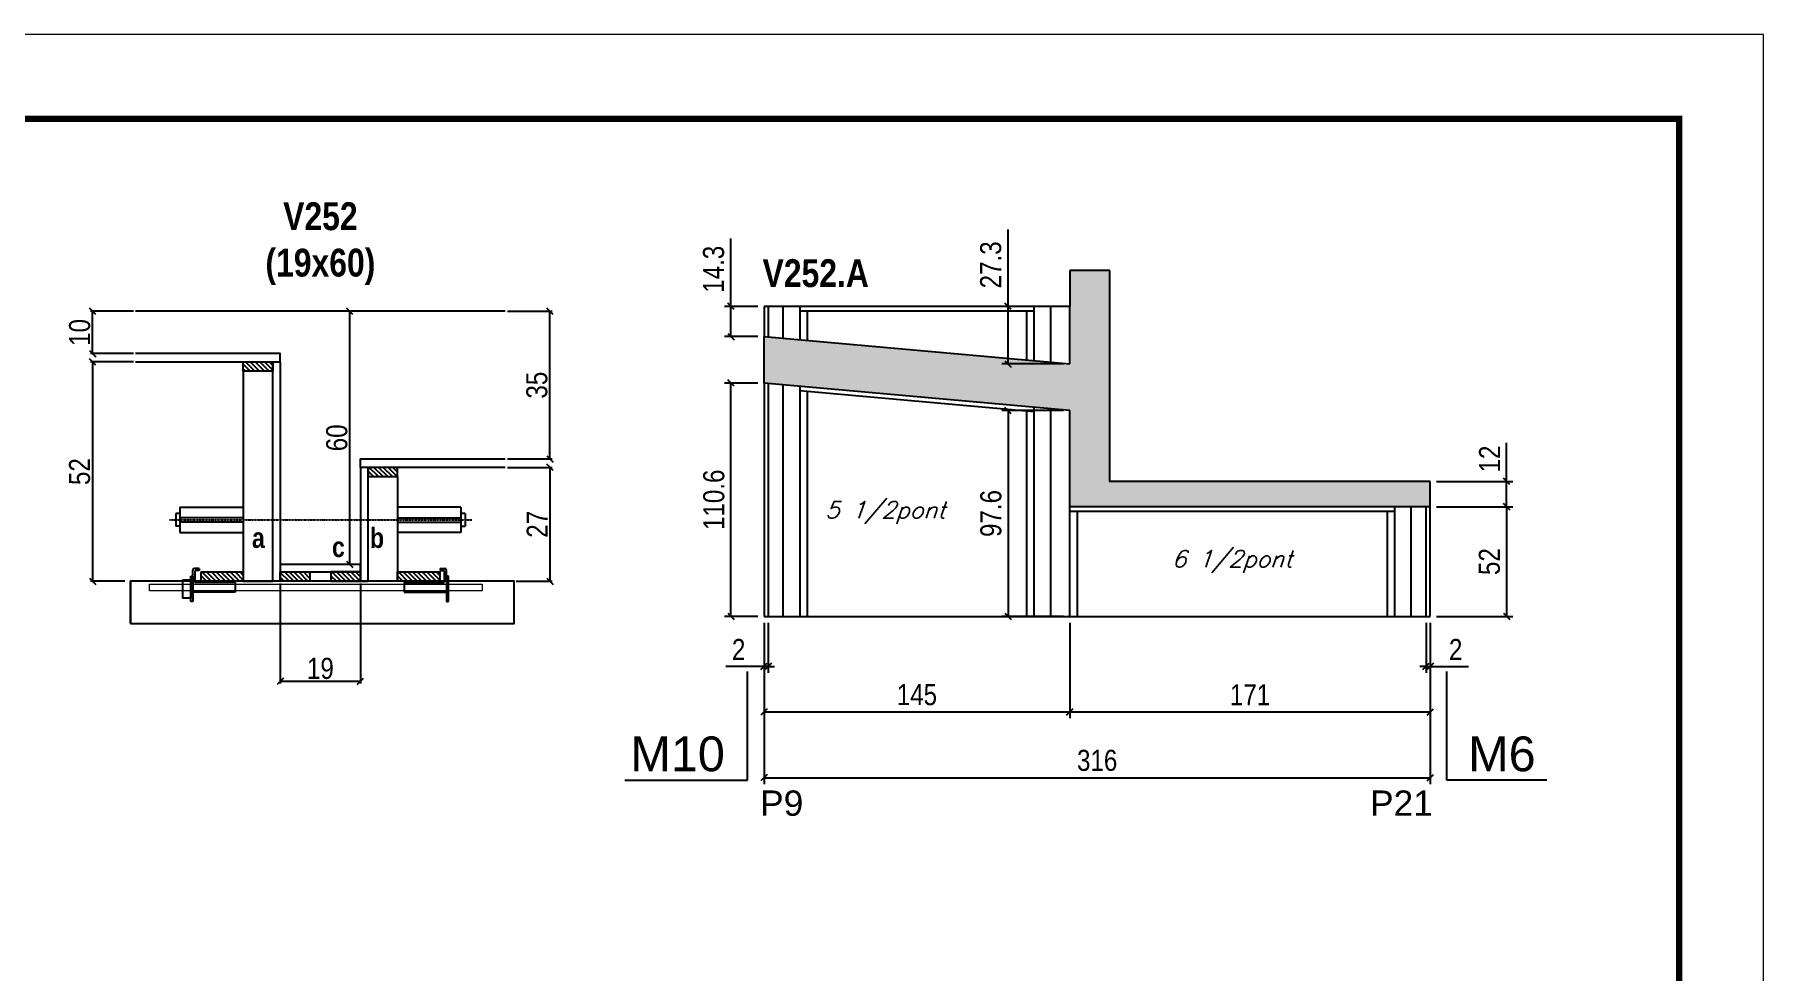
# Model space of a CAD drawing. Extents: x 3309 to 9590, y -2522 to 15424.
# Drawn here: x 7158 to 7978, y 9569 to 10014 of the extents above; entities that cross this region are included whole.
import ezdxf

# ---------------------------------------------------------------- set-up
doc = ezdxf.new("R2010")
doc.units = 0
doc.linetypes.add('DASHED', pattern=[0.75, 0.5, -0.25])
doc.linetypes.add('HIDDEN', pattern=[0.375, 0.25, -0.125])
for name, color, linetype in [('5', 5, 'Continuous'), ('barrote', 251, 'Continuous'), ('COTA', 241, 'Continuous'), ('detalhes', 4, 'Continuous'), ('NOMENCLATURA', 7, 'Continuous'), ('Painéis', 200, 'Continuous'), ('presilha', 1, 'Continuous'), ('SARR_2.2x10', 60, 'Continuous'), ('SARR_2.2x7', 40, 'Continuous'), ('SARR_3.5x7', 81, 'Continuous'), ('TENSOR', 3, 'Continuous'), ('texto', 7, 'Continuous')]:
    doc.layers.add(name, color=color, linetype=linetype)
for name, color, linetype, lineweight in [('CONCRETO', 251, 'Continuous', 25), ('Folhas', 255, 'Continuous', 9), ('SARRAFO DE PRESSAO', 251, 'DASHED', 9), ('SCO-___-LAJ', 2, 'Continuous', 0)]:
    doc.layers.add(name, color=color, linetype=linetype, lineweight=lineweight)
doc.styles.add('COTA TECNICA', font='techl___.ttf', dxfattribs={"height": 10})
doc.styles.add('COTA TECNICA 2X', font='techl___.ttf', dxfattribs={"height": 10})
doc.styles.add('Romans', font='romans.shx')
doc.styles.get("Standard").update_dxf_attribs({"font": 'arial.ttf'})
doc.styles.add('TECNICA', font='techb___.ttf', dxfattribs={"height": 10})
doc.dimstyles.new('PAINEL', dxfattribs={"dimtxt": 10, "dimasz": 3, "dimexe": 3, "dimexo": 3, "dimgap": 3, "dimtad": 1, "dimdec": 1, "dimzin": 12, "dimdsep": 46, "dimtxsty": 'COTA TECNICA', "dimblk1": 'OBLIQUE', "dimblk2": 'OBLIQUE', "dimsah": 1, "dimcen": 0.9, "dimclrd": 4, "dimclre": 4, "dimclrt": 240, "dimadec": 1, "dimazin": 3, "dimtfac": 1, "dimtdec": 1, "dimtmove": 0, "dimatfit": 3, "dimfxl": 1, "dimtolj": 1, "dimtzin": 12, "dimarcsym": 0})
doc.dimstyles.new('SECAO', dxfattribs={"dimscale": 0.333333, "dimtxt": 5, "dimasz": 9, "dimexe": 3, "dimexo": 3, "dimgap": 3, "dimtad": 1, "dimdec": 1, "dimlfac": 0.5, "dimzin": 12, "dimdsep": 46, "dimtxsty": 'COTA TECNICA 2X', "dimblk1": 'OBLIQUE', "dimblk2": 'OBLIQUE', "dimsah": 1, "dimcen": 0.9, "dimclrd": 4, "dimclre": 4, "dimclrt": 240, "dimadec": 1, "dimazin": 3, "dimtfac": 1, "dimtdec": 1, "dimtmove": 0, "dimatfit": 3, "dimfxl": 1, "dimtolj": 1, "dimtzin": 12, "dimarcsym": 0})
pattern_1 = [(135, (40509.9155, -113757.8474), (-1.122532015, -1.122532015), [])]

# ---------------------------------------------------------------- blocks, each defined once
blk = doc.blocks.new('9999999999')
at = {"layer": 'Folhas'}
blk.add_lwpolyline([(98138.98, 34190.21), (99623.98, 34190.21), (99623.98, 35240.21), (98138.98, 35240.21)], close=True, dxfattribs=at)
at = {"layer": 'Folhas', "color": 30, "const_width": 3}
blk.add_lwpolyline([(98213.98, 34230.21), (99583.98, 34230.21), (99583.98, 35200.21), (98213.98, 35200.21)], close=True, dxfattribs=at)
blk = doc.blocks.new('_Oblique')
at = {"color": 0, "linetype": 'ByBlock', "lineweight": -2}
blk.add_line((-0.5, -0.5), (0.5, 0.5), dxfattribs=at)
blk = doc.blocks.new('*D672')
at = {"layer": 'COTA', "color": 4, "lineweight": -2, "transparency": 16777216}
for p, q in [((7500.84, 9848.29), (7485.14, 9848.29)), ((7488.14, 9737.64), (7488.14, 9848.29)), ((7500.84, 9737.64), (7485.14, 9737.64))]:
    blk.add_line(p, q, dxfattribs=at)
at = {"layer": 'Defpoints', "color": 0, "transparency": 16777216}
for p in [(7488.14, 9848.29), (7503.84, 9848.29), (7503.84, 9737.64)]:
    blk.add_point(p, dxfattribs=at)
at = {"layer": 'COTA', "color": 4, "lineweight": -2, "transparency": 16777216, "xscale": 3, "yscale": 3, "zscale": 3}
for p, rotation in [((7488.14, 9848.29), 90), ((7488.14, 9737.64), 270)]:
    blk.add_blockref('_Oblique', p, dxfattribs=dict(at, rotation=rotation))
at = {"layer": 'COTA', "color": 240, "transparency": 16777216, "insert": (7480.04, 9792.96), "char_height": 10, "attachment_point": 5, "rotation": 90, "style": 'COTA TECNICA'}
blk.add_mtext('\\A1;110.6', dxfattribs=at)
blk = doc.blocks.new('*D676')
at = {"layer": 'COTA', "color": 4, "lineweight": -2, "transparency": 16777216}
for p, q in [((7503.84, 9734.64), (7503.84, 9689.38)), ((7648.84, 9734.64), (7648.84, 9689.38)), ((7503.84, 9692.38), (7648.84, 9692.38))]:
    blk.add_line(p, q, dxfattribs=at)
at = {"layer": 'Defpoints', "color": 0, "transparency": 16777216}
for p in [(7503.84, 9737.64), (7648.84, 9737.64), (7648.84, 9692.38)]:
    blk.add_point(p, dxfattribs=at)
at = {"layer": 'COTA', "color": 4, "lineweight": -2, "transparency": 16777216, "xscale": 3, "yscale": 3, "zscale": 3, "rotation": 180}
blk.add_blockref('_Oblique', (7503.84, 9692.38), dxfattribs=at)
at = {"layer": 'COTA', "color": 4, "lineweight": -2, "transparency": 16777216, "xscale": 3, "yscale": 3, "zscale": 3}
blk.add_blockref('_Oblique', (7648.84, 9692.38), dxfattribs=at)
at = {"layer": 'COTA', "color": 240, "transparency": 16777216, "insert": (7576.34, 9700.49), "char_height": 10, "attachment_point": 5, "style": 'COTA TECNICA'}
blk.add_mtext('\\A1;145', dxfattribs=at)
blk = doc.blocks.new('*D677')
at = {"layer": 'COTA', "color": 4, "lineweight": -2, "transparency": 16777216}
for p, q in [((7648.84, 9734.64), (7648.84, 9689.38)), ((7819.84, 9734.64), (7819.84, 9689.38)), ((7648.84, 9692.38), (7819.84, 9692.38))]:
    blk.add_line(p, q, dxfattribs=at)
at = {"layer": 'Defpoints', "color": 0, "transparency": 16777216}
for p in [(7648.84, 9737.64), (7819.84, 9737.64), (7819.84, 9692.38)]:
    blk.add_point(p, dxfattribs=at)
at = {"layer": 'COTA', "color": 4, "lineweight": -2, "transparency": 16777216, "xscale": 3, "yscale": 3, "zscale": 3, "rotation": 180}
blk.add_blockref('_Oblique', (7648.84, 9692.38), dxfattribs=at)
at = {"layer": 'COTA', "color": 4, "lineweight": -2, "transparency": 16777216, "xscale": 3, "yscale": 3, "zscale": 3}
blk.add_blockref('_Oblique', (7819.84, 9692.38), dxfattribs=at)
at = {"layer": 'COTA', "color": 240, "transparency": 16777216, "insert": (7734.34, 9700.45), "char_height": 10, "attachment_point": 5, "style": 'COTA TECNICA'}
blk.add_mtext('\\A1;171', dxfattribs=at)
blk = doc.blocks.new('*D678')
at = {"layer": 'COTA', "color": 4, "lineweight": -2, "transparency": 16777216}
for p, q in [((7503.84, 9734.64), (7503.84, 9710.96)), ((7505.84, 9734.64), (7505.84, 9710.96)), ((7503.84, 9713.96), (7485.72, 9713.96)), ((7505.84, 9713.96), (7503.84, 9713.96)), ((7505.84, 9713.96), (7508.84, 9713.96))]:
    blk.add_line(p, q, dxfattribs=at)
at = {"layer": 'Defpoints', "color": 0, "transparency": 16777216}
for p in [(7503.84, 9737.64), (7505.84, 9737.64), (7503.84, 9713.96)]:
    blk.add_point(p, dxfattribs=at)
at = {"layer": 'COTA', "color": 4, "lineweight": -2, "transparency": 16777216, "xscale": 3, "yscale": 3, "zscale": 3}
blk.add_blockref('_Oblique', (7503.84, 9713.96), dxfattribs=at)
at = {"layer": 'COTA', "color": 4, "lineweight": -2, "transparency": 16777216, "xscale": 3, "yscale": 3, "zscale": 3, "rotation": 180}
blk.add_blockref('_Oblique', (7505.84, 9713.96), dxfattribs=at)
at = {"layer": 'COTA', "color": 240, "transparency": 16777216, "insert": (7491.78, 9721.96), "char_height": 10, "attachment_point": 5, "style": 'COTA TECNICA'}
blk.add_mtext('\\A1;2', dxfattribs=at)
blk = doc.blocks.new('*D679')
at = {"layer": 'COTA', "color": 4, "lineweight": -2, "transparency": 16777216}
for p, q in [((7817.84, 9734.64), (7817.84, 9710.96)), ((7819.84, 9734.64), (7819.84, 9710.96)), ((7817.84, 9713.96), (7814.84, 9713.96)), ((7817.84, 9713.96), (7819.84, 9713.96)), ((7819.84, 9713.96), (7837.95, 9713.96))]:
    blk.add_line(p, q, dxfattribs=at)
at = {"layer": 'Defpoints', "color": 0, "transparency": 16777216}
for p in [(7817.84, 9737.64), (7819.84, 9737.64), (7819.84, 9713.96)]:
    blk.add_point(p, dxfattribs=at)
at = {"layer": 'COTA', "color": 4, "lineweight": -2, "transparency": 16777216, "xscale": 3, "yscale": 3, "zscale": 3}
blk.add_blockref('_Oblique', (7817.84, 9713.96), dxfattribs=at)
at = {"layer": 'COTA', "color": 4, "lineweight": -2, "transparency": 16777216, "xscale": 3, "yscale": 3, "zscale": 3, "rotation": 180}
blk.add_blockref('_Oblique', (7819.84, 9713.96), dxfattribs=at)
at = {"layer": 'COTA', "color": 240, "transparency": 16777216, "insert": (7831.89, 9721.96), "char_height": 10, "attachment_point": 5, "style": 'COTA TECNICA'}
blk.add_mtext('\\A1;2', dxfattribs=at)
blk = doc.blocks.new('*D689')
at = {"layer": 'COTA', "color": 4, "lineweight": -2, "transparency": 16777216}
for p, q in [((7503.84, 9734.64), (7503.84, 9658.1)), ((7819.84, 9734.64), (7819.84, 9658.1)), ((7503.84, 9661.1), (7819.84, 9661.1))]:
    blk.add_line(p, q, dxfattribs=at)
at = {"layer": 'Defpoints', "color": 0, "transparency": 16777216}
for p in [(7503.84, 9737.64), (7819.84, 9737.64), (7819.84, 9661.1)]:
    blk.add_point(p, dxfattribs=at)
at = {"layer": 'COTA', "color": 4, "lineweight": -2, "transparency": 16777216, "xscale": 3, "yscale": 3, "zscale": 3, "rotation": 180}
blk.add_blockref('_Oblique', (7503.84, 9661.1), dxfattribs=at)
at = {"layer": 'COTA', "color": 4, "lineweight": -2, "transparency": 16777216, "xscale": 3, "yscale": 3, "zscale": 3}
blk.add_blockref('_Oblique', (7819.84, 9661.1), dxfattribs=at)
at = {"layer": 'COTA', "color": 240, "transparency": 16777216, "insert": (7661.84, 9669.32), "char_height": 10, "attachment_point": 5, "style": 'COTA TECNICA'}
blk.add_mtext('\\A1;316', dxfattribs=at)
blk = doc.blocks.new('*D691')
at = {"layer": 'COTA', "color": 4, "lineweight": -2, "transparency": 16777216}
for p, q in [((7645.84, 9835.27), (7616.6, 9835.27)), ((7619.6, 9835.27), (7619.6, 9737.64)), ((7645.84, 9737.64), (7616.6, 9737.64))]:
    blk.add_line(p, q, dxfattribs=at)
at = {"layer": 'Defpoints', "color": 0, "transparency": 16777216}
for p in [(7648.84, 9835.27), (7619.6, 9737.64), (7648.84, 9737.64)]:
    blk.add_point(p, dxfattribs=at)
at = {"layer": 'COTA', "color": 4, "lineweight": -2, "transparency": 16777216, "xscale": 3, "yscale": 3, "zscale": 3}
for p, rotation in [((7619.6, 9835.27), 90), ((7619.6, 9737.64), 270)]:
    blk.add_blockref('_Oblique', p, dxfattribs=dict(at, rotation=rotation))
at = {"layer": 'COTA', "color": 240, "transparency": 16777216, "insert": (7611.47, 9786.46), "char_height": 10, "attachment_point": 5, "rotation": 90, "style": 'COTA TECNICA'}
blk.add_mtext('\\A1;97.6', dxfattribs=at)
blk = doc.blocks.new('*D692')
at = {"layer": 'COTA', "color": 4, "lineweight": -2, "transparency": 16777216}
for p, q in [((7619.6, 9884.64), (7619.6, 9921.05)), ((7645.84, 9884.64), (7616.6, 9884.64)), ((7619.6, 9857.36), (7619.6, 9884.64)), ((7645.84, 9857.36), (7616.6, 9857.36))]:
    blk.add_line(p, q, dxfattribs=at)
at = {"layer": 'Defpoints', "color": 0, "transparency": 16777216}
for p in [(7619.6, 9884.64), (7648.84, 9884.64), (7648.84, 9857.36)]:
    blk.add_point(p, dxfattribs=at)
at = {"layer": 'COTA', "color": 4, "lineweight": -2, "transparency": 16777216, "xscale": 3, "yscale": 3, "zscale": 3}
for p, rotation in [((7619.6, 9884.64), 90), ((7619.6, 9857.36), 270)]:
    blk.add_blockref('_Oblique', p, dxfattribs=dict(at, rotation=rotation))
at = {"layer": 'COTA', "color": 240, "transparency": 16777216, "insert": (7611.39, 9904.35), "char_height": 10, "attachment_point": 5, "rotation": 90, "style": 'COTA TECNICA'}
blk.add_mtext('\\A1;27.3', dxfattribs=at)
blk = doc.blocks.new('*D693')
at = {"layer": 'COTA', "color": 4, "lineweight": -2, "transparency": 16777216}
for p, q in [((7274.38, 9753.32), (7274.38, 9705.85)), ((7312.38, 9753.32), (7312.38, 9705.85)), ((7312.38, 9706.85), (7274.38, 9706.85))]:
    blk.add_line(p, q, dxfattribs=at)
at = {"layer": 'Defpoints', "color": 0, "transparency": 16777216}
for p in [(7274.38, 9754.32), (7312.38, 9754.32), (7274.38, 9706.85)]:
    blk.add_point(p, dxfattribs=at)
at = {"layer": 'COTA', "color": 4, "lineweight": -2, "transparency": 16777216, "xscale": 3, "yscale": 3, "zscale": 3, "rotation": 180}
blk.add_blockref('_Oblique', (7274.38, 9706.85), dxfattribs=at)
at = {"layer": 'COTA', "color": 4, "lineweight": -2, "transparency": 16777216, "xscale": 3, "yscale": 3, "zscale": 3}
blk.add_blockref('_Oblique', (7312.38, 9706.85), dxfattribs=at)
at = {"layer": 'COTA', "color": 240, "transparency": 16777216, "insert": (7293.38, 9712.94), "char_height": 10, "attachment_point": 5, "style": 'COTA TECNICA 2X'}
blk.add_mtext('\\A1;19', dxfattribs=at)
blk = doc.blocks.new('PRESILHA METÁLICA 1')
at = {"layer": 'presilha'}
for p, q in [((0, 13), (6, 13)), ((0, 13), (0, 0)), ((6, 15.5), (7.5, 15.5)), ((6, -2.5), (6, 15.5)), ((6, 13), (6, 0)), ((7.5, 10.6), (7.5, 19.9)), ((7.5, 15.5), (7.5, -2.5)), ((12, 21), (8.6, 21)), ((9, 11.6), (9, 18.9)), ((12, 19.5), (9.6, 19.5)), ((12, 21), (12, 19.5)), ((6, 0), (0, 0)), ((37.5, 4.1), (7.5, 4.1)), ((37.5, 11), (9.6, 11)), ((37.5, 11), (37.5, 4.1)), ((7.5, -2.5), (6, -2.5))]:
    blk.add_line(p, q, dxfattribs=at)
for centre, radius, start, end in [((8.6, 19.9), 1.14, 90, 180), ((9.6, 18.9), 0.57, 90, 180), ((9.6, 11.6), 0.57, 180, 270)]:
    blk.add_arc(centre, radius, start, end, dxfattribs=at)
blk = doc.blocks.new('PRESILHA METÁLICA 2')
at = {"layer": 'presilha'}
for p, q in [((-30.8, 13.5), (-30.8, 6.6)), ((-30.8, 13.5), (-2.8, 13.5)), ((-5.2, 23.5), (-5.2, 22)), ((-5.2, 23.5), (-1.9, 23.5)), ((-5.2, 22), (-2.8, 22)), ((-2.2, 14.1), (-2.2, 21.4)), ((0.8, 18), (-0.8, 18)), ((-0.8, 18), (-0.8, 0)), ((-0.8, 14.6), (-0.8, 22.4)), ((0.8, 0), (0.8, 18)), ((-30.8, 6.6), (-0.8, 6.6)), ((-0.8, 0), (0.8, 0))]:
    blk.add_line(p, q, dxfattribs=at)
for centre, radius, start, end in [((-2.8, 21.4), 0.57, 0, 90), ((-2.8, 14.1), 0.57, 270, 0), ((-1.9, 22.4), 1.14, 0, 90)]:
    blk.add_arc(centre, radius, start, end, dxfattribs=at)
blk = doc.blocks.new('*D694')
at = {"layer": 'COTA', "color": 4, "lineweight": -2, "transparency": 16777216}
for p, q in [((7204.68, 9858.32), (7184.33, 9858.32)), ((7185.33, 9858.32), (7185.33, 9754.32)), ((7200.56, 9754.32), (7184.33, 9754.32))]:
    blk.add_line(p, q, dxfattribs=at)
at = {"layer": 'Defpoints', "color": 0, "transparency": 16777216}
for p in [(7205.68, 9858.32), (7185.33, 9754.32), (7201.56, 9754.32)]:
    blk.add_point(p, dxfattribs=at)
at = {"layer": 'COTA', "color": 4, "lineweight": -2, "transparency": 16777216, "xscale": 3, "yscale": 3, "zscale": 3}
for p, rotation in [((7185.33, 9858.32), 90), ((7185.33, 9754.32), 270)]:
    blk.add_blockref('_Oblique', p, dxfattribs=dict(at, rotation=rotation))
at = {"layer": 'COTA', "color": 240, "transparency": 16777216, "insert": (7179.22, 9806.32), "char_height": 10, "attachment_point": 5, "rotation": 90, "style": 'COTA TECNICA 2X'}
blk.add_mtext('\\A1;52', dxfattribs=at)
blk = doc.blocks.new('*D695')
at = {"layer": 'COTA', "color": 4, "lineweight": -2, "transparency": 16777216}
for p, q in [((7382.08, 9808.32), (7403.29, 9808.32)), ((7402.29, 9808.32), (7402.29, 9754.32)), ((7386.19, 9754.32), (7403.29, 9754.32))]:
    blk.add_line(p, q, dxfattribs=at)
at = {"layer": 'Defpoints', "color": 0, "transparency": 16777216}
for p in [(7381.08, 9808.32), (7385.19, 9754.32), (7402.29, 9754.32)]:
    blk.add_point(p, dxfattribs=at)
at = {"layer": 'COTA', "color": 4, "lineweight": -2, "transparency": 16777216, "xscale": 3, "yscale": 3, "zscale": 3}
for p, rotation in [((7402.29, 9808.32), 90), ((7402.29, 9754.32), 270)]:
    blk.add_blockref('_Oblique', p, dxfattribs=dict(at, rotation=rotation))
at = {"layer": 'COTA', "color": 240, "transparency": 16777216, "insert": (7396.22, 9781.32), "char_height": 10, "attachment_point": 5, "rotation": 90, "style": 'COTA TECNICA 2X'}
blk.add_mtext('\\A1;27', dxfattribs=at)
blk = doc.blocks.new('*D696')
at = {"layer": 'COTA', "color": 4, "lineweight": -2, "transparency": 16777216}
for p, q in [((7311.38, 9882.32), (7306.3, 9882.32)), ((7307.3, 9762.32), (7307.3, 9882.32)), ((7311.38, 9762.32), (7306.3, 9762.32))]:
    blk.add_line(p, q, dxfattribs=at)
at = {"layer": 'Defpoints', "color": 0, "transparency": 16777216}
for p in [(7307.3, 9882.32), (7312.38, 9882.32), (7312.38, 9762.32)]:
    blk.add_point(p, dxfattribs=at)
at = {"layer": 'COTA', "color": 4, "lineweight": -2, "transparency": 16777216, "xscale": 3, "yscale": 3, "zscale": 3}
for p, rotation in [((7307.3, 9882.32), 90), ((7307.3, 9762.32), 270)]:
    blk.add_blockref('_Oblique', p, dxfattribs=dict(at, rotation=rotation))
at = {"layer": 'COTA', "color": 240, "transparency": 16777216, "insert": (7301.2, 9822.32), "char_height": 10, "attachment_point": 5, "rotation": 90, "style": 'COTA TECNICA 2X'}
blk.add_mtext('\\A1;60', dxfattribs=at)
blk = doc.blocks.new('*D697')
at = {"layer": 'COTA', "color": 4, "lineweight": -2, "transparency": 16777216}
for p, q in [((7382.08, 9882.32), (7403.29, 9882.32)), ((7402.29, 9812.32), (7402.29, 9882.32)), ((7382.08, 9812.32), (7403.29, 9812.32))]:
    blk.add_line(p, q, dxfattribs=at)
at = {"layer": 'Defpoints', "color": 0, "transparency": 16777216}
for p in [(7381.08, 9882.32), (7402.29, 9882.32), (7381.08, 9812.32)]:
    blk.add_point(p, dxfattribs=at)
at = {"layer": 'COTA', "color": 4, "lineweight": -2, "transparency": 16777216, "xscale": 3, "yscale": 3, "zscale": 3}
for p, rotation in [((7402.29, 9882.32), 90), ((7402.29, 9812.32), 270)]:
    blk.add_blockref('_Oblique', p, dxfattribs=dict(at, rotation=rotation))
at = {"layer": 'COTA', "color": 240, "transparency": 16777216, "insert": (7396.08, 9847.32), "char_height": 10, "attachment_point": 5, "rotation": 90, "style": 'COTA TECNICA 2X'}
blk.add_mtext('\\A1;35', dxfattribs=at)
blk = doc.blocks.new('*D698')
at = {"layer": 'COTA', "color": 4, "lineweight": -2, "transparency": 16777216}
for p, q in [((7204.68, 9882.32), (7184.33, 9882.32)), ((7185.33, 9862.32), (7185.33, 9882.32)), ((7204.68, 9862.32), (7184.33, 9862.32))]:
    blk.add_line(p, q, dxfattribs=at)
at = {"layer": 'Defpoints', "color": 0, "transparency": 16777216}
for p in [(7185.33, 9882.32), (7205.68, 9882.32), (7205.68, 9862.32)]:
    blk.add_point(p, dxfattribs=at)
at = {"layer": 'COTA', "color": 4, "lineweight": -2, "transparency": 16777216, "xscale": 3, "yscale": 3, "zscale": 3}
for p, rotation in [((7185.33, 9882.32), 90), ((7185.33, 9862.32), 270)]:
    blk.add_blockref('_Oblique', p, dxfattribs=dict(at, rotation=rotation))
at = {"layer": 'COTA', "color": 240, "transparency": 16777216, "insert": (7179.23, 9872.32), "char_height": 10, "attachment_point": 5, "rotation": 90, "style": 'COTA TECNICA 2X'}
blk.add_mtext('\\A1;10', dxfattribs=at)
blk = doc.blocks.new('*D1125')
at = {"layer": 'COTA', "color": 4, "lineweight": -2, "transparency": 16777216}
for p, q in [((7488.14, 9884.64), (7488.14, 9916.89)), ((7500.84, 9884.64), (7485.14, 9884.64)), ((7488.14, 9870.37), (7488.14, 9884.64)), ((7500.84, 9870.37), (7485.14, 9870.37))]:
    blk.add_line(p, q, dxfattribs=at)
at = {"layer": 'Defpoints', "color": 0, "transparency": 16777216}
for p in [(7488.14, 9884.64), (7503.84, 9884.64), (7503.84, 9870.37)]:
    blk.add_point(p, dxfattribs=at)
at = {"layer": 'COTA', "color": 4, "lineweight": -2, "transparency": 16777216, "xscale": 3, "yscale": 3, "zscale": 3}
for p, rotation in [((7488.14, 9884.64), 90), ((7488.14, 9870.37), 270)]:
    blk.add_blockref('_Oblique', p, dxfattribs=dict(at, rotation=rotation))
at = {"layer": 'COTA', "color": 240, "transparency": 16777216, "insert": (7479.92, 9902.26), "char_height": 10, "attachment_point": 5, "rotation": 90, "style": 'COTA TECNICA'}
blk.add_mtext('\\A1;14.3', dxfattribs=at)
blk = doc.blocks.new('*D1126')
at = {"layer": 'COTA', "color": 4, "lineweight": -2, "transparency": 16777216}
for p, q in [((7822.84, 9789.64), (7859.04, 9789.64)), ((7856.04, 9789.64), (7856.04, 9737.64)), ((7822.84, 9737.64), (7859.04, 9737.64))]:
    blk.add_line(p, q, dxfattribs=at)
at = {"layer": 'Defpoints', "color": 0, "transparency": 16777216}
for p in [(7819.84, 9789.64), (7819.84, 9737.64), (7856.04, 9737.64)]:
    blk.add_point(p, dxfattribs=at)
at = {"layer": 'COTA', "color": 4, "lineweight": -2, "transparency": 16777216, "xscale": 3, "yscale": 3, "zscale": 3}
for p, rotation in [((7856.04, 9789.64), 90), ((7856.04, 9737.64), 270)]:
    blk.add_blockref('_Oblique', p, dxfattribs=dict(at, rotation=rotation))
at = {"layer": 'COTA', "color": 240, "transparency": 16777216, "insert": (7847.93, 9763.64), "char_height": 10, "attachment_point": 5, "rotation": 90, "style": 'COTA TECNICA'}
blk.add_mtext('\\A1;52', dxfattribs=at)
blk = doc.blocks.new('*D1127')
at = {"layer": 'COTA', "color": 4, "lineweight": -2, "transparency": 16777216}
for p, q in [((7856.04, 9801.64), (7856.04, 9819.95)), ((7822.84, 9801.64), (7859.04, 9801.64)), ((7856.04, 9789.64), (7856.04, 9801.64)), ((7822.84, 9789.64), (7859.04, 9789.64))]:
    blk.add_line(p, q, dxfattribs=at)
at = {"layer": 'Defpoints', "color": 0, "transparency": 16777216}
for p in [(7819.84, 9801.64), (7856.04, 9801.64), (7819.84, 9789.64)]:
    blk.add_point(p, dxfattribs=at)
at = {"layer": 'COTA', "color": 4, "lineweight": -2, "transparency": 16777216, "xscale": 3, "yscale": 3, "zscale": 3}
for p, rotation in [((7856.04, 9801.64), 90), ((7856.04, 9789.64), 270)]:
    blk.add_blockref('_Oblique', p, dxfattribs=dict(at, rotation=rotation))
at = {"layer": 'COTA', "color": 240, "transparency": 16777216, "insert": (7847.98, 9812.3), "char_height": 10, "attachment_point": 5, "rotation": 90, "style": 'COTA TECNICA'}
blk.add_mtext('\\A1;12', dxfattribs=at)

msp = doc.modelspace()

# ---------------------------------------------------------------- hatches: boundary and pattern name
at = {"layer": 'COTA'}
h = msp.add_hatch(dxfattribs=at)
h.set_pattern_fill('AR-CONC', color=256, scale=0.03)
h.set_pattern_definition([(50, (224.0527, 1298.376), (5.46554, -0.4781726), [0.5715, -6.2865]), (355, (224.0527, 1298.376), (-1.0573026, 5.7317054), [0.4572, -5.0292175]), (100.451445, (224.508, 1298.336), (4.4082374, 5.2535326), [0.4857003, -5.3427073]), (46.1842, (224.053, 1299.9), (8.1323712, -1.26127), [0.85725, -9.42975]), (96.63556, (224.73, 1299.795), (7.122124, 7.422784), [0.7285507, -8.014068]), (351.18415, (224.053, 1299.9), (7.122124, 7.422784), [0.685799, -7.543792]), (21, (224.8147, 1299.519), (4.5484317, -3.067956), [0.5715, -6.2865]), (326, (224.8147, 1299.519), (1.8540609, 5.525639), [0.4572, -5.0292]), (71.451445, (225.1937, 1299.2633), (6.4024926, 2.457683), [0.4857003, -5.342698]), (37.5, (224.0527, 1298.376), (0.0926581, 2.53665117), [0, -4.96824, 0, -5.1054, 0, -5.04825]), (7.5, (224.0527, 1298.376), (2.0045899, 3.00541724), [0, -2.91084, 0, -4.85394, 0, -1.92405]), (327.5, (222.3534, 1298.376), (4.06771786, -0.17186232), [0, -1.905, 0, -5.9436, 0, -7.8867]), (317.5, (221.5914, 1298.376), (4.4438754, 0.7627947), [0, -2.4765, 0, -3.94716, 0, -5.6007])])
h.paths.add_polyline_path([(7667.84, 9901.64), (7648.84, 9901.64), (7648.84, 9884.64), (7648.84, 9857.36), (7503.84, 9870.37), (7503.84, 9848.29), (7648.84, 9835.27), (7648.84, 9789.64), (7819.84, 9789.64), (7819.84, 9801.64), (7667.84, 9801.64)])
at = {"layer": 'SARR_2.2x10'}
h = msp.add_hatch(dxfattribs=at)
h.set_pattern_fill('ANSI31', color=256, scale=0.5, angle=90)
h.set_pattern_definition([(135, (40430.3155, -113757.8474), (-1.122532015, -1.122532015), [])])
h.paths.add_polyline_path([(7236.78, 9758.72), (7236.78, 9754.32), (7256.78, 9754.32), (7256.78, 9758.72)])
h = msp.add_hatch(dxfattribs=at)
h.set_pattern_fill('ANSI31', color=256, scale=0.5, angle=90)
h.set_pattern_definition([(135, (40523.5155, -113757.8474), (-1.122532015, -1.122532015), [])])
h.paths.add_polyline_path([(7329.98, 9758.72), (7329.98, 9754.32), (7349.98, 9754.32), (7349.98, 9758.72)])
at = {"layer": 'SARR_2.2x7'}
h = msp.add_hatch(dxfattribs=at)
h.set_pattern_fill('ANSI31', color=256, scale=0.5, angle=90)
h.set_pattern_definition([(135, (40444.3155, -113658.2474), (-1.122532015, -1.122532015), [])])
h.paths.add_polyline_path([(7270.78, 9858.32), (7270.78, 9853.92), (7256.78, 9853.92), (7256.78, 9858.32)])
h = msp.add_hatch(dxfattribs=at)
h.set_pattern_fill('ANSI31', color=256, scale=0.5, angle=90)
h.set_pattern_definition([(135, (40424.3155, -113708.2474), (-1.122532015, -1.122532015), [])])
h.paths.add_polyline_path([(7315.98, 9808.32), (7315.98, 9803.92), (7329.98, 9803.92), (7329.98, 9808.32)])
h = msp.add_hatch(dxfattribs=at)
h.set_pattern_fill('ANSI31', color=256, scale=0.5, angle=90)
h.set_pattern_definition(pattern_1)
h.paths.add_polyline_path([(7288.38, 9754.32), (7288.38, 9758.72), (7274.38, 9758.72), (7274.38, 9754.32)])
h = msp.add_hatch(dxfattribs=at)
h.set_pattern_fill('ANSI31', color=256, scale=0.5, angle=90)
h.set_pattern_definition(pattern_1)
h.paths.add_polyline_path([(7298.38, 9758.72), (7298.38, 9754.32), (7312.38, 9754.32), (7312.38, 9758.72)])

# ---------------------------------------------------------------- linework, layer by layer
at = {"ltscale": 3}
for p, q in [((7224.78, 9786.39), (7224.78, 9780.39)), ((7226.78, 9786.39), (7224.78, 9786.39)), ((7226.78, 9789.39), (7226.78, 9777.39)), ((7226.78, 9789.39), (7256.78, 9789.39)), ((7256.78, 9784.39), (7226.78, 9784.39)), ((7359.98, 9789.39), (7329.98, 9789.39)), ((7329.98, 9784.39), (7359.98, 9784.39)), ((7359.98, 9789.39), (7359.98, 9777.39)), ((7361.98, 9786.39), (7359.98, 9786.39)), ((7361.98, 9786.39), (7361.98, 9780.39)), ((7226.78, 9780.39), (7224.78, 9780.39)), ((7256.78, 9782.39), (7226.78, 9782.39)), ((7226.78, 9777.39), (7256.78, 9777.39)), ((7329.98, 9782.39), (7359.98, 9782.39)), ((7359.98, 9777.39), (7329.98, 9777.39)), ((7359.98, 9780.39), (7361.98, 9780.39))]:
    msp.add_line(p, q, dxfattribs=at)
at = {"layer": 'barrote'}
msp.add_lwpolyline([(7203.32, 9734.32), (7385.24, 9734.32), (7385.24, 9754.32), (7203.32, 9754.32)], close=True, dxfattribs=at)
at = {"layer": 'CONCRETO', "linetype": 'Continuous'}
msp.add_line((7381.08, 9882.32), (7205.68, 9882.32), dxfattribs=at)
at = {"layer": 'COTA'}
for p, q in [((7667.84, 9901.64), (7648.84, 9901.64)), ((7648.84, 9901.64), (7648.84, 9884.64)), ((7503.84, 9848.29), (7503.84, 9870.37)), ((7819.84, 9789.64), (7819.84, 9801.64))]:
    msp.add_line(p, q, dxfattribs=at)
msp.add_lwpolyline([(7819.84, 9801.64), (7667.84, 9801.64), (7667.84, 9901.64)], dxfattribs=at)
at = {"layer": 'detalhes', "color": 250}
msp.add_line((7203.32, 9734.32), (7203.32, 9754.32), dxfattribs=at)
at = {"layer": 'NOMENCLATURA', "linetype": 'Continuous'}
for p, q in [((7495.92, 9660.01), (7495.92, 9711.45)), ((7827.75, 9660.01), (7827.75, 9711.45)), ((7437.84, 9660.01), (7495.92, 9660.01)), ((7875.21, 9660.01), (7827.75, 9660.01))]:
    msp.add_line(p, q, dxfattribs=at)
at = {"layer": 'Painéis', "linetype": 'ByBlock'}
for p, q in [((7503.84, 9884.64), (7503.84, 9870.37)), ((7648.84, 9884.64), (7503.84, 9884.64)), ((7505.84, 9884.64), (7505.84, 9870.19)), ((7648.84, 9857.36), (7648.84, 9884.64)), ((7503.84, 9870.37), (7648.84, 9857.36)), ((7503.84, 9848.29), (7503.84, 9737.64)), ((7648.84, 9835.27), (7503.84, 9848.29)), ((7505.84, 9848.11), (7505.84, 9737.64)), ((7648.84, 9737.64), (7648.84, 9835.27)), ((7819.84, 9789.64), (7648.84, 9789.64)), ((7817.84, 9737.64), (7817.84, 9789.64)), ((7819.84, 9737.64), (7819.84, 9789.64)), ((7503.84, 9737.64), (7648.84, 9737.64)), ((7648.84, 9737.64), (7819.84, 9737.64))]:
    msp.add_line(p, q, dxfattribs=at)
at = {"layer": 'Painéis', "linetype": 'Continuous', "elevation": 0}
for points in [[(7205.68, 9858.32), (7274.38, 9858.32), (7274.38, 9862.32), (7205.68, 9862.32)], [(7381.08, 9808.32), (7312.38, 9808.32), (7312.38, 9812.32), (7381.08, 9812.32)]]:
    msp.add_lwpolyline(points, dxfattribs=at)
at = {"layer": 'Painéis', "linetype": 'Continuous'}
for points in [[(7270.78, 9754.32), (7270.78, 9858.32), (7274.38, 9858.32), (7274.38, 9754.32)], [(7315.98, 9754.32), (7315.98, 9808.32), (7312.38, 9808.32), (7312.38, 9754.32)], [(7312.38, 9762.32), (7274.38, 9762.32), (7274.38, 9758.72), (7312.38, 9758.72)]]:
    msp.add_lwpolyline(points, close=True, dxfattribs=at)
at = {"layer": 'SARR_2.2x10'}
for points in [[(7236.78, 9758.72), (7256.78, 9758.72), (7256.78, 9754.32), (7236.78, 9754.32)], [(7329.98, 9758.72), (7349.98, 9758.72), (7349.98, 9754.32), (7329.98, 9754.32)]]:
    msp.add_lwpolyline(points, close=True, dxfattribs=at)
at = {"layer": 'SARR_2.2x7', "linetype": 'Continuous'}
for p, q in [((7512.84, 9869.57), (7512.84, 9884.64)), ((7631.84, 9882.44), (7520.84, 9882.44)), ((7639.84, 9858.17), (7639.84, 9884.64)), ((7512.84, 9737.64), (7512.84, 9847.48)), ((7631.84, 9834.59), (7520.84, 9844.55)), ((7639.84, 9737.64), (7639.84, 9836.08)), ((7802.84, 9787.44), (7648.84, 9787.44)), ((7810.84, 9737.64), (7810.84, 9789.64))]:
    msp.add_line(p, q, dxfattribs=at)
at = {"layer": 'SARR_2.2x7', "elevation": 0}
for points in [[(7256.78, 9858.32), (7270.78, 9858.32), (7270.78, 9853.92), (7256.78, 9853.92)], [(7329.98, 9808.32), (7315.98, 9808.32), (7315.98, 9803.92), (7329.98, 9803.92)]]:
    msp.add_lwpolyline(points, close=True, dxfattribs=at)
at = {"layer": 'SARR_2.2x7'}
for points in [[(7274.38, 9758.72), (7288.38, 9758.72), (7288.38, 9754.32), (7274.38, 9754.32)], [(7312.38, 9758.72), (7298.38, 9758.72), (7298.38, 9754.32), (7312.38, 9754.32)]]:
    msp.add_lwpolyline(points, close=True, dxfattribs=at)
at = {"layer": 'SARR_3.5x7'}
for p, q in [((7520.84, 9884.64), (7520.84, 9868.85)), ((7524.34, 9882.44), (7524.34, 9868.53)), ((7628.34, 9882.44), (7628.34, 9859.2)), ((7631.84, 9884.64), (7631.84, 9858.89)), ((7520.84, 9846.76), (7520.84, 9737.64)), ((7524.34, 9844.24), (7524.34, 9737.64)), ((7628.34, 9834.91), (7628.34, 9737.64)), ((7631.84, 9836.8), (7631.84, 9737.64)), ((7652.34, 9787.44), (7652.34, 9737.64)), ((7799.34, 9787.44), (7799.34, 9737.64)), ((7802.84, 9789.64), (7802.84, 9737.64))]:
    msp.add_line(p, q, dxfattribs=at)
for points in [[(7270.78, 9853.92), (7256.78, 9853.92), (7256.78, 9754.32), (7270.78, 9754.32)], [(7315.98, 9803.92), (7329.98, 9803.92), (7329.98, 9754.32), (7315.98, 9754.32)]]:
    msp.add_lwpolyline(points, close=True, dxfattribs=at)
at = {"layer": 'SCO-___-LAJ', "color": 1}
msp.add_lwpolyline([(7212.32, 9752.99), (7370.16, 9752.99), (7370.16, 9749.79), (7212.32, 9749.79)], close=True, dxfattribs=at)
at = {"layer": 'TENSOR', "linetype": 'HIDDEN', "ltscale": 0.5}
msp.add_line((7221.78, 9783.39), (7365.28, 9783.39), dxfattribs=at)

# ---------------------------------------------------------------- block references
at = {"layer": 'presilha', "xscale": 0.6666666666666666, "yscale": 0.6666666666666666, "zscale": 0.6666666666666666}
for name, p in [('PRESILHA METÁLICA 1', (7227.91, 9746.36)), ('PRESILHA METÁLICA 2', (7353.66, 9744.69))]:
    msp.add_blockref(name, p, dxfattribs=at)
at = {"layer": 'SARRAFO DE PRESSAO', "color": 6, "linetype": 'ByBlock'}
msp.add_blockref('9999999999', (-91646.11, -25226.65), dxfattribs=at)

# ---------------------------------------------------------------- texts
at = {"layer": '5', "linetype": 'Continuous'}
for s, p in [('P9', (7501.95, 9643.09)), ('P21', (7791.25, 9643.09))]:
    msp.add_text(s, height=12, rotation=359.99996, dxfattribs=at).set_placement(p)
at = {"layer": 'detalhes', "style": 'TECNICA'}
for s, p in [('a', (7260.9, 9770.12)), ('b', (7316.88, 9770.11)), ('c', (7298.87, 9765.79))]:
    msp.add_text(s, height=9.6, dxfattribs=at).set_placement(p)
at = {"layer": 'NOMENCLATURA', "style": 'TECNICA'}
msp.add_text('V252.A', height=13.2, dxfattribs=at).set_placement((7503.12, 9893.83))
at = {"layer": 'NOMENCLATURA', "linetype": 'Continuous'}
for s, p in [('M10', (7440.41, 9664.21)), ('M6', (7837.82, 9664.21))]:
    msp.add_text(s, height=16.5, dxfattribs=at).set_placement(p)
at = {"layer": 'NOMENCLATURA', "insert": (7293.38, 9934.02), "char_height": 13.2, "attachment_point": 2, "style": 'TECNICA'}
msp.add_mtext_dynamic_manual_height_columns('V252\\P(19x60)', width=300.2766, gutter_width=1, heights=[0], dxfattribs=at)
at = {"layer": 'texto', "color": 2, "char_height": 8, "attachment_point": 5, "style": 'Romans'}
for s, insert in [('{\\Q19;\\C256;5 1/2pont}', (7561.32, 9786.86)), ('{\\Q19;\\C256;6 1/2pont}', (7725.84, 9763.64))]:
    msp.add_mtext(s, dxfattribs=dict(at, insert=insert))

# ---------------------------------------------------------------- dimensions: what is measured, and where the dimension line sits
at = {"layer": 'COTA'}
for base, p1, p2, dimstyle, picture, middle in [((7488.14, 9884.64), (7503.84, 9870.37), (7503.84, 9884.64), 'PAINEL', '*D1125', (7479.92, 9902.26)), ((7619.6, 9884.64), (7648.84, 9857.36), (7648.84, 9884.64), 'PAINEL', '*D692', (7611.39, 9904.35)), ((7185.33, 9882.32), (7205.68, 9862.32), (7205.68, 9882.32), 'SECAO', '*D698', (7179.23, 9872.32)), ((7307.3, 9882.32), (7312.38, 9762.32), (7312.38, 9882.32), 'SECAO', '*D696', (7301.2, 9822.32)), ((7402.29, 9882.32), (7381.08, 9812.32), (7381.08, 9882.32), 'SECAO', '*D697', (7396.08, 9847.32)), ((7185.33, 9754.32, 0), (7205.68, 9858.32), (7201.56, 9754.32, 0), 'SECAO', '*D694', (7179.22, 9806.32, 0)), ((7488.1398, 9848.2853), (7503.8353, 9737.6407), (7503.8353, 9848.2853), 'PAINEL', '*D672', (7480.0375, 9792.963)), ((7619.6, 9737.64), (7648.84, 9835.27), (7648.84, 9737.64), 'PAINEL', '*D691', (7611.47, 9786.46)), ((7856.04, 9801.64), (7819.84, 9789.64), (7819.84, 9801.64), 'PAINEL', '*D1127', (7847.98, 9812.3)), ((7402.29, 9754.32, 0), (7381.08, 9808.32), (7385.19, 9754.32, 0), 'SECAO', '*D695', (7396.22, 9781.32, 0)), ((7856.04, 9737.64), (7819.84, 9789.64), (7819.84, 9737.64), 'PAINEL', '*D1126', (7847.93, 9763.64))]:
    dim = msp.add_linear_dim(base=base, p1=p1, p2=p2, angle=90, dimstyle=dimstyle, dxfattribs=at)
    dim.commit()
    dim.dimension.update_dxf_attribs({"geometry": picture, "text_midpoint": middle})
dim = msp.add_linear_dim(base=(7274.38, 9706.85), p1=(7312.38, 9754.32), p2=(7274.38, 9754.32), angle=180, dimstyle='SECAO', dxfattribs=at)
dim.commit()
dim.dimension.update_dxf_attribs({"geometry": '*D693', "text_midpoint": (7293.38, 9706.85), "dimtype": 160})
for base, p1, p2, picture, middle in [((7503.84, 9713.96), (7505.84, 9737.64), (7503.84, 9737.64), '*D678', (7491.78, 9721.96)), ((7648.84, 9692.38), (7503.84, 9737.64), (7648.84, 9737.64), '*D676', (7576.34, 9700.49)), ((7819.84, 9661.1), (7503.84, 9737.64), (7819.84, 9737.64), '*D689', (7661.84, 9669.32)), ((7819.84, 9692.38), (7648.84, 9737.64), (7819.84, 9737.64), '*D677', (7734.34, 9700.45)), ((7819.84, 9713.96), (7817.84, 9737.64), (7819.84, 9737.64), '*D679', (7831.89, 9721.96))]:
    dim = msp.add_linear_dim(base=base, p1=p1, p2=p2, dimstyle='PAINEL', dxfattribs=at)
    dim.commit()
    dim.dimension.update_dxf_attribs({"geometry": picture, "text_midpoint": middle})

doc.saveas('drawing.dxf')
